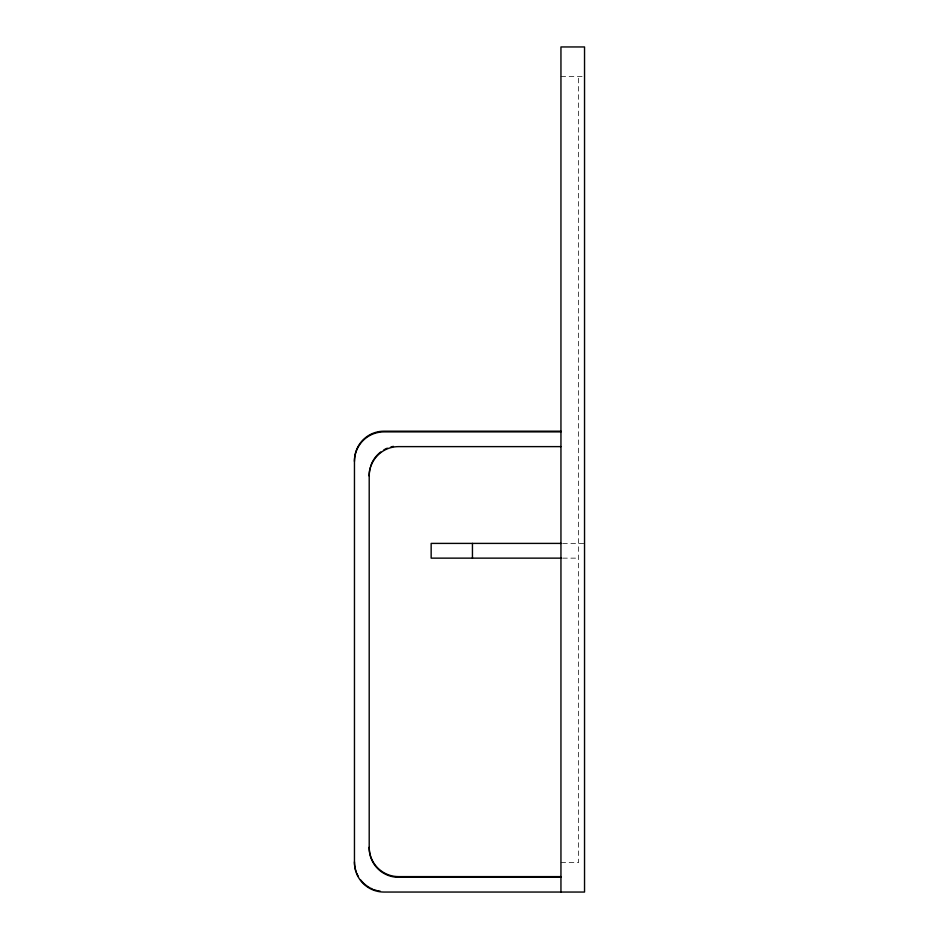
<?xml version="1.0" encoding="UTF-8"?>
<svg xmlns="http://www.w3.org/2000/svg" width="939" height="939" viewBox="0 0 939 939"><rect width="100%" height="100%" fill="white"/><g stroke="black" fill="none" stroke-linecap="round" stroke-linejoin="round"><path stroke-width="0.7" stroke-dasharray="4.7 3.52" d="M560.947 76.446L584.539 76.446M562.637 543.399L584.539 543.399M562.637 558.142L578.647 558.142M560.947 862.554L578.647 862.554L578.647 76.446"/><path stroke-width="1.41" d="M560.947 431.189L383.957 431.189A29.496 29.496 0 0 0 354.461 460.685L354.461 862.554A29.496 29.496 0 0 0 383.957 892.05L584.539 892.05L584.539 46.95L560.947 46.95L560.947 892.05M560.947 431.881L383.957 431.881A29.496 29.496 0 0 0 354.461 461.378M560.947 446.624L398.547 446.624A29.332 29.332 0 0 0 369.203 475.967M561.182 543.399L431.154 543.399L431.154 558.142L561.182 558.142M560.947 876.615L398.547 876.615A29.332 29.332 0 0 1 369.203 847.271M560.947 877.296L398.547 877.296A29.332 29.332 0 0 1 369.203 847.964L369.203 475.275A29.332 29.332 0 0 1 370.201 467.681M472.446 543.399L472.446 558.142M370.565 466.46A29.332 29.332 0 0 1 380.682 451.999M383.875 449.875A29.332 29.332 0 0 1 387.314 448.173M390.953 446.941A29.332 29.332 0 0 1 393.453 446.389M380.107 891.111A29.496 29.496 0 0 1 377.572 890.665M376.316 890.36A29.496 29.496 0 0 1 373.863 889.585M372.666 889.116A29.496 29.496 0 0 1 370.33 888.024M369.203 887.414A29.496 29.496 0 0 1 360.553 879.82M358.405 876.615A29.496 29.496 0 0 1 356.703 873.153M356.233 871.955A29.496 29.496 0 0 1 354.461 861.861"/></g></svg>
